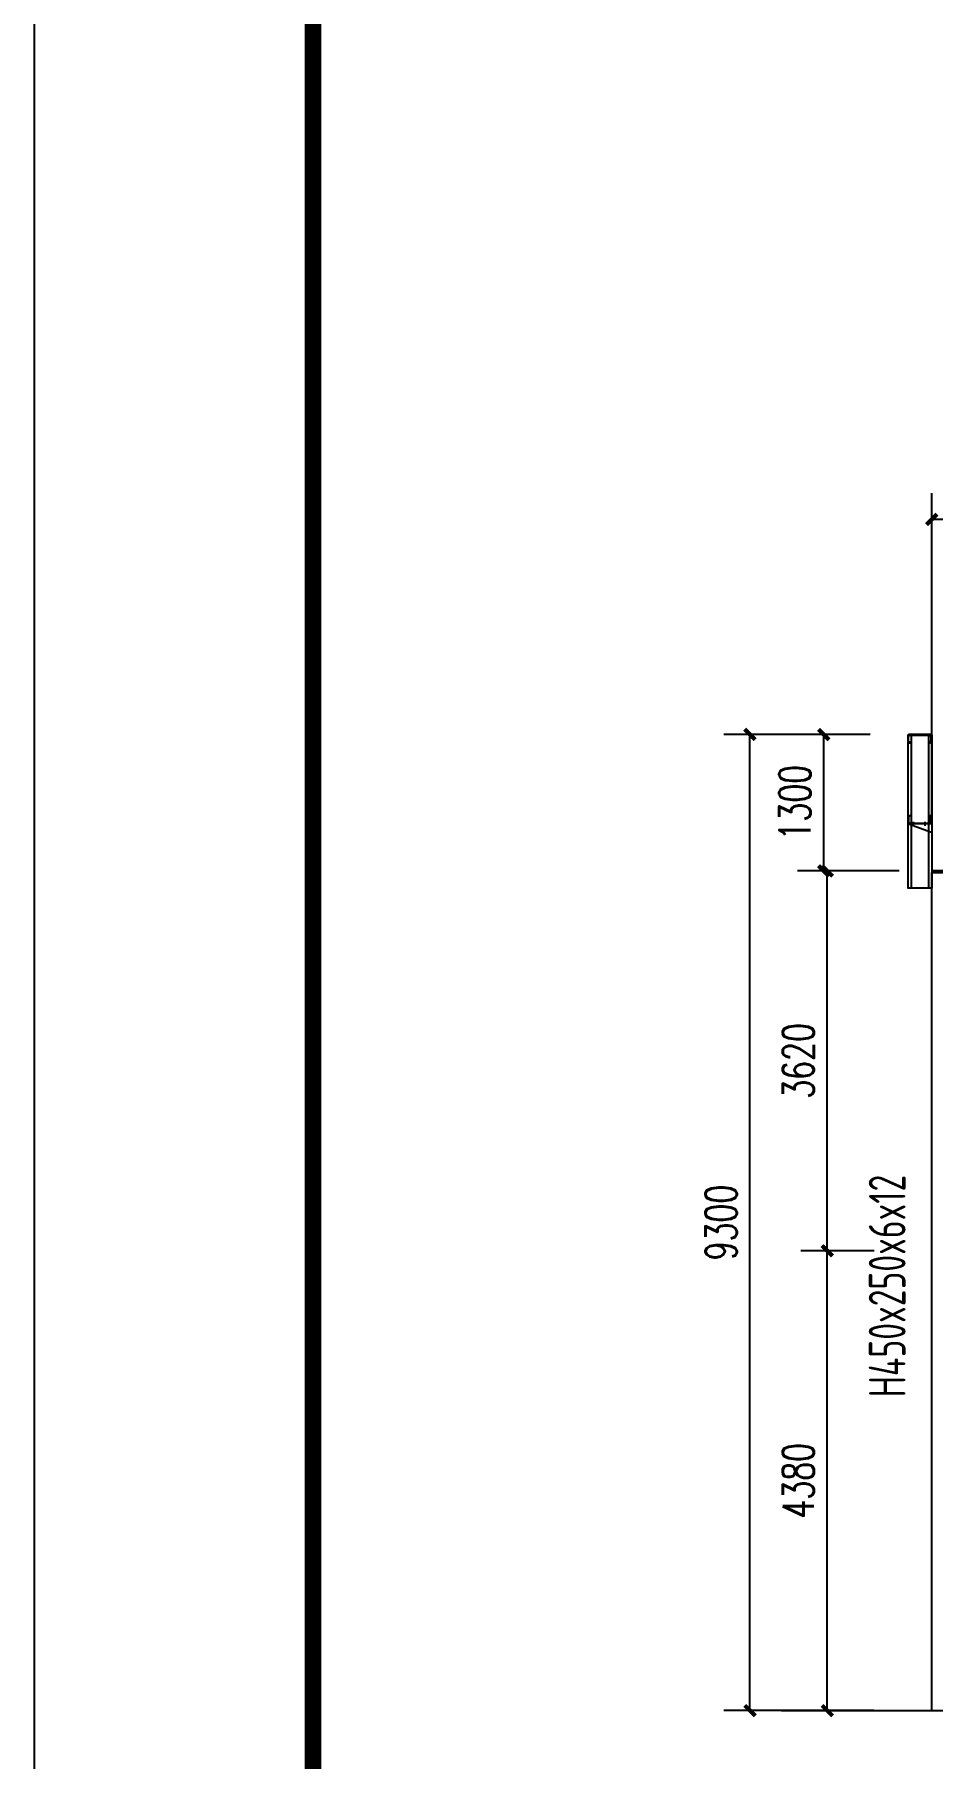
# Model space of a CAD drawing. Extents: x 180850 to 1399066, y 113487 to 334416.
# Drawn here: x 1287616 to 1296167, y 163557 to 179983 of the extents above; entities that cross this region are included whole.
import ezdxf

# ---------------------------------------------------------------- set-up
doc = ezdxf.new("R2010")
doc.units = 0
doc.header["$LTSCALE"] = 1000
for name, color, linetype in [('DOTE', 1, 'Continuous'), ('GZ', 50, 'Continuous'), ('LT', 27, 'Continuous'), ('PUB_TITLE', 4, 'Continuous'), ('TEXT', 7, 'Continuous')]:
    doc.layers.add(name, color=color, linetype=linetype)
doc.styles.add('_TCH_DIM_T3', font='SIMPLEX', dxfattribs={"width": 0.705882, "bigfont": 'GBCBIG'})
doc.styles.add('TSSD_Norm', font='tssdeng.shx', dxfattribs={"bigfont": 'hztxt.shx'})
doc.dimstyles.new('TCH_100_1', dxfattribs={"dimtxt": 297.5, "dimasz": 100, "dimexe": 250, "dimexo": 300, "dimgap": 126.25, "dimtad": 1, "dimdec": 0, "dimzin": 0, "dimdsep": 46, "dimtxsty": '_TCH_DIM_T3', "dimblk": 'ARCHTICK', "dimcen": 0.09, "dimclrd": 126, "dimclre": 126, "dimclrt": 7, "dimazin": 2, "dimtfac": 1, "dimtdec": 0, "dimtix": 1, "dimtmove": 2, "dimatfit": 3, "dimfxl": 1, "dimtolj": 1, "dimtzin": 0, "dimarcsym": 0})

# ---------------------------------------------------------------- blocks, each defined once
blk = doc.blocks.new('_ArchTick')
at = {"color": 0, "linetype": 'ByBlock', "const_width": 0.4}
blk.add_lwpolyline([(-0.5, -0.5), (0.5, 0.5)], dxfattribs=at)
blk = doc.blocks.new('*D943')
at = {"color": 126, "linetype": 'ByBlock', "lineweight": -2, "transparency": 16777216}
for p, q in [((1296160, 172541), (1296160, 175613)), ((1299760, 172480), (1299760, 175613)), ((1299760, 175363), (1296160, 175363))]:
    blk.add_line(p, q, dxfattribs=at)
at = {"layer": 'Defpoints', "color": 0, "linetype": 'ByBlock', "transparency": 16777216}
for p in [(1296160, 175363), (1296160, 172241), (1299760, 172180)]:
    blk.add_point(p, dxfattribs=at)
at = {"color": 126, "linetype": 'ByBlock', "lineweight": -2, "transparency": 16777216, "xscale": 100, "yscale": 100, "zscale": 100, "rotation": 180}
blk.add_blockref('_ArchTick', (1296160, 175363), dxfattribs=at)
at = {"color": 126, "linetype": 'ByBlock', "lineweight": -2, "transparency": 16777216, "xscale": 100, "yscale": 100, "zscale": 100}
blk.add_blockref('_ArchTick', (1299760, 175363), dxfattribs=at)
at = {"color": 7, "linetype": 'ByBlock', "transparency": 16777216, "insert": (1297960, 175638), "char_height": 297.5, "attachment_point": 5, "style": '_TCH_DIM_T3'}
blk.add_mtext('\\A1;3600', dxfattribs=at)
blk = doc.blocks.new('*D944')
at = {"color": 126, "linetype": 'ByBlock', "lineweight": -2, "transparency": 16777216}
for p, q in [((1295594, 168394), (1294915, 168394)), ((1295165, 164014), (1295165, 168394)), ((1295589, 164014), (1294915, 164014))]:
    blk.add_line(p, q, dxfattribs=at)
at = {"layer": 'Defpoints', "color": 0, "linetype": 'ByBlock', "transparency": 16777216}
for p in [(1295165, 168394), (1295894, 168394, 0), (1295889, 164014)]:
    blk.add_point(p, dxfattribs=at)
at = {"color": 126, "linetype": 'ByBlock', "lineweight": -2, "transparency": 16777216, "xscale": 100, "yscale": 100, "zscale": 100}
for p, rotation in [((1295165, 168394), 90), ((1295165, 164014), 270)]:
    blk.add_blockref('_ArchTick', p, dxfattribs=dict(at, rotation=rotation))
at = {"color": 7, "linetype": 'ByBlock', "transparency": 16777216, "insert": (1294890, 166204), "char_height": 297.5, "attachment_point": 5, "rotation": 90, "style": '_TCH_DIM_T3'}
blk.add_mtext('\\A1;4380', dxfattribs=at)
blk = doc.blocks.new('*D945')
at = {"color": 126, "linetype": 'ByBlock', "lineweight": -2, "transparency": 16777216}
for p, q in [((1295850, 172014), (1294915, 172014)), ((1295165, 168394), (1295165, 172014)), ((1295611, 168394), (1294915, 168394))]:
    blk.add_line(p, q, dxfattribs=at)
at = {"layer": 'Defpoints', "color": 0, "linetype": 'ByBlock', "transparency": 16777216}
for p in [(1295165, 172014), (1296150, 172014, -2), (1295911, 168394, 0)]:
    blk.add_point(p, dxfattribs=at)
at = {"color": 126, "linetype": 'ByBlock', "lineweight": -2, "transparency": 16777216, "xscale": 100, "yscale": 100, "zscale": 100}
for p, rotation in [((1295165, 172014), 90), ((1295165, 168394), 270)]:
    blk.add_blockref('_ArchTick', p, dxfattribs=dict(at, rotation=rotation))
at = {"color": 7, "linetype": 'ByBlock', "transparency": 16777216, "insert": (1294890, 170204), "char_height": 297.5, "attachment_point": 5, "rotation": 90, "style": '_TCH_DIM_T3'}
blk.add_mtext('\\A1;3620', dxfattribs=at)
blk = doc.blocks.new('*D946')
at = {"color": 126, "linetype": 'ByBlock', "lineweight": -2, "transparency": 16777216}
for p, q in [((1295561, 173314), (1294882, 173314)), ((1295132, 172014), (1295132, 173314)), ((1295850, 172014), (1294882, 172014))]:
    blk.add_line(p, q, dxfattribs=at)
at = {"layer": 'Defpoints', "color": 0, "linetype": 'ByBlock', "transparency": 16777216}
for p in [(1295132, 173314), (1295861, 173314), (1296150, 172014, -2)]:
    blk.add_point(p, dxfattribs=at)
at = {"color": 126, "linetype": 'ByBlock', "lineweight": -2, "transparency": 16777216, "xscale": 100, "yscale": 100, "zscale": 100}
for p, rotation in [((1295132, 173314), 90), ((1295132, 172014), 270)]:
    blk.add_blockref('_ArchTick', p, dxfattribs=dict(at, rotation=rotation))
at = {"color": 7, "linetype": 'ByBlock', "transparency": 16777216, "insert": (1294857, 172664), "char_height": 297.5, "attachment_point": 5, "rotation": 90, "style": '_TCH_DIM_T3'}
blk.add_mtext('\\A1;1300', dxfattribs=at)
blk = doc.blocks.new('*D947')
at = {"color": 126, "linetype": 'ByBlock', "lineweight": -2, "transparency": 16777216}
for p, q in [((1295575, 173314), (1294179, 173314)), ((1294429, 164014), (1294429, 173314)), ((1295610, 164014), (1294179, 164014))]:
    blk.add_line(p, q, dxfattribs=at)
at = {"layer": 'Defpoints', "color": 0, "linetype": 'ByBlock', "transparency": 16777216}
for p in [(1294429, 173314), (1295875, 173314), (1295910, 164014)]:
    blk.add_point(p, dxfattribs=at)
at = {"color": 126, "linetype": 'ByBlock', "lineweight": -2, "transparency": 16777216, "xscale": 100, "yscale": 100, "zscale": 100}
for p, rotation in [((1294429, 173314), 90), ((1294429, 164014), 270)]:
    blk.add_blockref('_ArchTick', p, dxfattribs=dict(at, rotation=rotation))
at = {"color": 7, "linetype": 'ByBlock', "transparency": 16777216, "insert": (1294154, 168664), "char_height": 297.5, "attachment_point": 5, "rotation": 90, "style": '_TCH_DIM_T3'}
blk.add_mtext('\\A1;9300', dxfattribs=at)

msp = doc.modelspace()

# ---------------------------------------------------------------- linework, layer by layer
at = {"layer": 'DOTE'}
msp.add_line((1294728.7, 164014.43, 4), (1333181.99, 164014.43, 4), dxfattribs=at)
at = {"layer": 'GZ'}
msp.add_line((1296160.33, 164014.43, 6.09), (1296160.33, 172000.43, 1.91), dxfattribs=at)
at = {"layer": 'GZ', "elevation": 0.03}
msp.add_lwpolyline([(1296160.33, 172000.43), (1296746.33, 172000.43), (1296746.33, 172014.43), (1296160.33, 172014.43)], close=True, dxfattribs=at)
at = {"layer": 'LT'}
for p, q in [((1295935.33, 173299.8, 2.06), (1295935.33, 173247.3, 2.06)), ((1295938.71, 173250.68, 2.06), (1295938.71, 173296.43, 2.06)), ((1296160.33, 173314.43, 2.06), (1295940.33, 173314.43, 2.06)), ((1295940.33, 173314.43, 2.06), (1295940.33, 173311.05, 2.06)), ((1295940.33, 173311.05, 2.06), (1296160.33, 173311.05, 2.06)), ((1296144.08, 173311.05, 2.06), (1295946.58, 173311.05, 2.06)), ((1295949.96, 173307.68, 2.06), (1296140.71, 173307.68, 2.06)), ((1296151.96, 173296.43, 2.06), (1296151.96, 173250.68, 2.06)), ((1296155.33, 173247.3, 2.06), (1296155.33, 173299.8, 2.06)), ((1296160.33, 173311.05, 2.06), (1296160.33, 173314.43, 2.06)), ((1295946.58, 173236.05, 2.06), (1295957.83, 173236.05, 2.06)), ((1295957.83, 173239.43, 2.06), (1295949.96, 173239.43, 2.06)), ((1295957.83, 173236.05, 2.06), (1295957.83, 173239.43, 2.06)), ((1296132.83, 173239.43, 2.06), (1296132.83, 173236.05, 2.06)), ((1296140.71, 173239.43, 2.06), (1296132.83, 173239.43, 2.06)), ((1296132.83, 173236.05, 2.06), (1296144.08, 173236.05, 2.06)), ((1295934.11, 172477.4, 2.06), (1295934.11, 172529.9, 2.06)), ((1295937.49, 172526.52, 2.06), (1295937.49, 172480.77, 2.06)), ((1295945.36, 172541.15, 2.06), (1295956.61, 172541.15, 2.06)), ((1295956.61, 172537.77, 2.06), (1295948.74, 172537.77, 2.06)), ((1295956.61, 172541.15, 2.06), (1295956.61, 172537.77, 2.06)), ((1295987.26, 172443.6, 2.06), (1295987.26, 172481.94, 2.06)), ((1296097.69, 172443.6, 2.06), (1296097.69, 172481.94, 2.06)), ((1296131.61, 172537.77, 2.06), (1296131.61, 172541.15, 2.06)), ((1296131.61, 172541.15, 2.06), (1296142.86, 172541.15, 2.06)), ((1296139.49, 172537.77, 2.06), (1296131.61, 172537.77, 2.06)), ((1296150.74, 172480.77, 2.06), (1296150.74, 172526.52, 2.06)), ((1296154.11, 172529.9, 2.06), (1296154.11, 172477.4, 2.06)), ((1295939.11, 172462.77, 2.06), (1295939.11, 172466.15, 2.06)), ((1295939.11, 172466.15, 2.06), (1296159.11, 172466.15, 2.06)), ((1296159.11, 172462.77, 2.06), (1295939.11, 172462.77, 2.06)), ((1295939.11, 172462.77, 2.06), (1296159.11, 172383.15, 2.06)), ((1296142.86, 172466.15, 2.06), (1295945.36, 172466.15, 2.06)), ((1295948.74, 172469.52, 2.06), (1296139.49, 172469.52, 2.06)), ((1296159.11, 172466.15, 2.06), (1296159.11, 172462.77, 2.06))]:
    msp.add_line(p, q, dxfattribs=at)
at = {"layer": 'LT', "elevation": 4}
for points in [[(1296160.33, 171850.7), (1295936.7, 171850.7), (1295936.7, 173311.05), (1296160.33, 173311.06)], [(1296130.33, 171850.7), (1295966.7, 171850.7), (1295966.7, 173311.05), (1296130.33, 173311.05)]]:
    msp.add_lwpolyline(points, close=True, dxfattribs=at)
at = {"layer": 'LT'}
for centre, start, end in [((1295946.58, 173299.8, 2.06), 90.000036, 180.000036), ((1295949.96, 173296.43, 2.06), 90.000036, 180.000036), ((1296140.71, 173296.43, 2.06), 0.000036, 90.000036), ((1296144.08, 173299.8, 2.06), 0.000036, 90.000036), ((1295946.58, 173247.3, 2.06), 180.000036, 270.000036), ((1295949.96, 173250.68, 2.06), 180.000036, 270.000036), ((1296140.71, 173250.68, 2.06), 270.000036, 0.000036), ((1296144.08, 173247.3, 2.06), 270.000036, 0.000036), ((1295945.36, 172529.9, 2.06), 90, 180), ((1295945.36, 172477.4, 2.06), 180, 270), ((1295948.74, 172526.52, 2.06), 90, 180), ((1295948.74, 172480.77, 2.06), 180, 270), ((1296139.49, 172526.52, 2.06), 0, 90), ((1296139.49, 172480.77, 2.06), 270, 0), ((1296142.86, 172529.9, 2.06), 0, 90), ((1296142.86, 172477.4, 2.06), 270, 0)]:
    msp.add_arc(centre, 11.25, start, end, dxfattribs=at)
for points in [[(1295999.5, 172469.52, 2.06), (1295975.01, 172469.52, 2.06), (1295999.5, 172462.77, 2.06), (1295975.01, 172462.77, 2.06)], [(1296109.94, 172469.52, 2.06), (1296085.45, 172469.52, 2.06), (1296109.94, 172462.77, 2.06), (1296085.45, 172462.77, 2.06)]]:
    msp.add_solid(points, dxfattribs=at)
at = {"layer": 'PUB_TITLE'}
msp.add_lwpolyline([(1287615.87, 198863.75), (1399065.87, 198863.81), (1399065.87, 135863.88), (1287615.87, 135863.81)], close=True, dxfattribs=at)
at = {"layer": 'PUB_TITLE', "const_width": 159.09}
msp.add_lwpolyline([(1290267.38, 136924.42), (1290267.38, 197803.14), (1398005.26, 197803.21), (1398005.26, 136924.48)], close=True, dxfattribs=at)

# ---------------------------------------------------------------- texts
at = {"layer": 'TEXT', "style": 'TSSD_Norm', "width": 0.7}
msp.add_text('H450x250x6x12', height=350, rotation=90, dxfattribs=at).set_placement((1295910.74, 166999.18, 7.72))

# ---------------------------------------------------------------- dimensions: what is measured, and where the dimension line sits
at = {"linetype": 'ByBlock'}
for base, p1, p2, angle, picture, middle in [((1296160.33, 175362.59, 4), (1299760.49, 172179.89, 4), (1296160.33, 172240.77, 4), 180, '*D943', (1297960.41, 175637.59, 4)), ((1294428.87, 173314.43, 3.86), (1295910.33, 164014.43, 3.86), (1295874.79, 173314.43, 3.86), 90, '*D947', (1294153.87, 168664.43, 3.86)), ((1295131.61, 173314.35, 3.86), (1296150.33, 172014.43, 1.97), (1295860.98, 173314.35, 3.86), 90, '*D946', (1294856.61, 172664.39, 3.86)), ((1295164.9, 172014.43, 3.86), (1295910.55, 168394.43, 4), (1296150.33, 172014.43, 1.97), 90, '*D945', (1294889.9, 170204.43, 3.86)), ((1295164.9, 168394.43, 3.86), (1295888.93, 164014.43, 3.86), (1295894.27, 168394.43, 4), 90, '*D944', (1294889.9, 166204.43, 3.86))]:
    dim = msp.add_linear_dim(base=base, p1=p1, p2=p2, angle=angle, dimstyle='TCH_100_1', dxfattribs=at)
    dim.commit()
    dim.dimension.update_dxf_attribs({"geometry": picture, "text_midpoint": middle})

doc.saveas('drawing.dxf')
